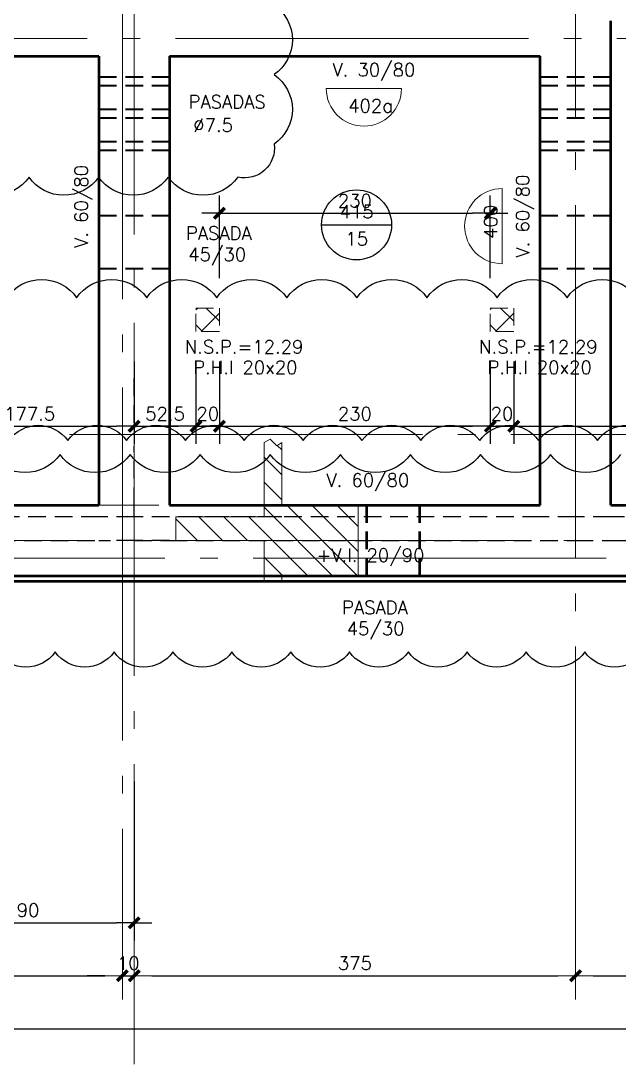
# Model space of a CAD drawing. Extents: x -4305 to 9892, y 67 to 16323.
# Drawn here: x 1389 to 1897, y 968 to 1854 of the extents above; entities that cross this region are included whole.
import ezdxf
from ezdxf.enums import TextEntityAlignment as Align

# ---------------------------------------------------------------- set-up
doc = ezdxf.new("R2010")
doc.units = 0
doc.header["$LTSCALE"] = 30
doc.header["$MEASUREMENT"] = 0
for name, pattern in [('DASHED', [0.75, 0.5, -0.25]), ('EJES', [12.5, 10, -1, 0.5, -1]), ('HIDDEN', [0.375, 0.25, -0.125]), ('RLE-PROYECCION', [53.5785, 35.71875, -17.85975])]:
    doc.linetypes.add(name, pattern=pattern)
doc.layers.get('0').update_dxf_attribs({"linetype": 'CONTINUOUS'})
for name, color, linetype, lineweight in [('RLE-CORTES-ABATIDOS', 1, 'CONTINUOUS', 15), ('RLE-COTAS', 2, 'CONTINUOUS', 9), ('RLE-EJES', 1, 'EJES', 15), ('RLE-LOSA', 90, 'CONTINUOUS', 15), ('RLE-PROYECCION', 2, 'DASHED', 15), ('RLE-TEXTO-1', 9, 'CONTINUOUS', 9), ('RLE-VIGA', 3, 'CONTINUOUS', 15)]:
    doc.layers.add(name, color=color, linetype=linetype, lineweight=lineweight)
for name, color, linetype in [('RLE-COTAS1', 2, 'CONTINUOUS'), ('RLE-HATCH2', 1, 'HIDDEN'), ('RLE-LOSAS', 3, 'CONTINUOUS'), ('RLE-REVISION 0', 1, 'CONTINUOUS'), ('RLE-SEGMENTOS1', 2, 'DASHED')]:
    doc.layers.add(name, color=color, linetype=linetype)
doc.styles.add('ROMANS', font='romans.shx', dxfattribs={"height": 11.25})
doc.dimstyles.new('ING-50', dxfattribs={"dimscale": 50, "dimtxt": 0.27, "dimasz": 0.3, "dimexe": 0, "dimexo": 0, "dimgap": 0.1, "dimtad": 1, "dimdec": 1, "dimzin": 12, "dimdsep": 46, "dimtxsty": 'ROMANS', "dimblk": 'TICK1', "dimblk1": 'TICK1', "dimblk2": 'TICK1', "dimcen": 0.09, "dimclrd": 2, "dimclre": 1, "dimclrt": 3, "dimadec": 0, "dimazin": 0, "dimtfac": 1, "dimtdec": 0, "dimtix": 1, "dimtmove": 2, "dimatfit": 3, "dimldrblk": 'TICK1', "dimfxl": 0, "dimfxlon": 1, "dimtolj": 1, "dimtzin": 0, "dimarcsym": 0})

# ---------------------------------------------------------------- blocks, each defined once
blk = doc.blocks.new('TICK1')
at = {"color": 2}
for points in [[(0, 0), (-1, 0)], [(0, 0), (1, 0)]]:
    blk.add_lwpolyline(points, dxfattribs=at)
at = {"color": 2, "const_width": 0.2}
blk.add_lwpolyline([(-0.3, -0.3), (0.3, 0.3)], dxfattribs=at)
blk = doc.blocks.new('*D48')
at = {"layer": 'RLE-COTAS', "color": 2, "lineweight": -2, "transparency": 16777216}
blk.add_line((1125.2, 998.05), (4242.7, 998.05), dxfattribs=at)
at = {"layer": 'RLE-COTAS', "color": 2, "lineweight": -2, "transparency": 16777216, "xscale": 15, "yscale": 15, "zscale": 15, "rotation": 180}
blk.add_blockref('TICK1', (1110.2, 998.05), dxfattribs=at)
at = {"layer": 'RLE-COTAS', "color": 2, "lineweight": -2, "transparency": 16777216, "xscale": 15, "yscale": 15, "zscale": 15}
blk.add_blockref('TICK1', (4257.7, 998.05), dxfattribs=at)
at = {"layer": 'RLE-COTAS', "color": 3, "transparency": 16777216, "insert": (2683.95, 1008.68), "char_height": 11.25, "width": 61.0272, "attachment_point": 5, "style": 'ROMANS'}
blk.add_mtext('\\A1;3147.5', dxfattribs=at)
blk = doc.blocks.new('*D71')
at = {"layer": 'RLE-COTAS', "color": 2, "lineweight": -2, "transparency": 16777216}
blk.add_line((1125.2, 998.05), (4242.7, 998.05), dxfattribs=at)
at = {"layer": 'RLE-COTAS', "color": 2, "lineweight": -2, "transparency": 16777216, "xscale": 15, "yscale": 15, "zscale": 15, "rotation": 180}
blk.add_blockref('TICK1', (1110.2, 998.05), dxfattribs=at)
at = {"layer": 'RLE-COTAS', "color": 2, "lineweight": -2, "transparency": 16777216, "xscale": 15, "yscale": 15, "zscale": 15}
blk.add_blockref('TICK1', (4257.7, 998.05), dxfattribs=at)
at = {"layer": 'RLE-COTAS', "color": 3, "transparency": 16777216, "insert": (2683.95, 1008.68), "char_height": 11.25, "width": 61.0272, "attachment_point": 5, "style": 'ROMANS'}
blk.add_mtext('\\A1;3147.5', dxfattribs=at)
blk = doc.blocks.new('*D73')
at = {"layer": 'RLE-COTAS', "color": 2, "lineweight": -2, "transparency": 16777216}
blk.add_line((1155.2, 1043.05), (1460.2, 1043.05), dxfattribs=at)
at = {"layer": 'RLE-COTAS', "color": 2, "lineweight": -2, "transparency": 16777216, "xscale": 15, "yscale": 15, "zscale": 15, "rotation": 180}
blk.add_blockref('TICK1', (1140.2, 1043.05), dxfattribs=at)
at = {"layer": 'RLE-COTAS', "color": 2, "lineweight": -2, "transparency": 16777216, "xscale": 15, "yscale": 15, "zscale": 15}
blk.add_blockref('TICK1', (1475.2, 1043.05), dxfattribs=at)
at = {"layer": 'RLE-COTAS', "color": 3, "transparency": 16777216, "insert": (1307.7, 1053.68), "char_height": 11.25, "width": 33.2259, "attachment_point": 5, "style": 'ROMANS'}
blk.add_mtext('\\A1;335', dxfattribs=at)
blk = doc.blocks.new('*D74')
at = {"layer": 'RLE-COTAS', "color": 2, "lineweight": -2, "transparency": 16777216}
for p, q in [((1460.2, 1043.05), (1445.2, 1043.05)), ((1475.2, 1043.05), (1485.2, 1043.05)), ((1500.2, 1043.05), (1515.2, 1043.05))]:
    blk.add_line(p, q, dxfattribs=at)
at = {"layer": 'RLE-COTAS', "color": 2, "lineweight": -2, "transparency": 16777216, "xscale": 15, "yscale": 15, "zscale": 15}
blk.add_blockref('TICK1', (1475.2, 1043.05), dxfattribs=at)
at = {"layer": 'RLE-COTAS', "color": 2, "lineweight": -2, "transparency": 16777216, "xscale": 15, "yscale": 15, "zscale": 15, "rotation": 180}
blk.add_blockref('TICK1', (1485.2, 1043.05), dxfattribs=at)
at = {"layer": 'RLE-COTAS', "color": 3, "transparency": 16777216, "insert": (1480.2, 1053.68), "char_height": 11.25, "width": 22.1506, "attachment_point": 5, "style": 'ROMANS'}
blk.add_mtext('\\A1;10', dxfattribs=at)
blk = doc.blocks.new('*D75')
at = {"layer": 'RLE-COTAS', "color": 2, "lineweight": -2, "transparency": 16777216}
blk.add_line((1500.2, 1043.05), (1845.2, 1043.05), dxfattribs=at)
at = {"layer": 'RLE-COTAS', "color": 2, "lineweight": -2, "transparency": 16777216, "xscale": 15, "yscale": 15, "zscale": 15, "rotation": 180}
blk.add_blockref('TICK1', (1485.2, 1043.05), dxfattribs=at)
at = {"layer": 'RLE-COTAS', "color": 2, "lineweight": -2, "transparency": 16777216, "xscale": 15, "yscale": 15, "zscale": 15}
blk.add_blockref('TICK1', (1860.2, 1043.05), dxfattribs=at)
at = {"layer": 'RLE-COTAS', "color": 3, "transparency": 16777216, "insert": (1672.7, 1053.68), "char_height": 11.25, "width": 33.2259, "attachment_point": 5, "style": 'ROMANS'}
blk.add_mtext('\\A1;375', dxfattribs=at)
blk = doc.blocks.new('*D76')
at = {"layer": 'RLE-COTAS', "color": 2, "lineweight": -2, "transparency": 16777216}
blk.add_line((1875.2, 1043.05), (2220.2, 1043.05), dxfattribs=at)
at = {"layer": 'RLE-COTAS', "color": 2, "lineweight": -2, "transparency": 16777216, "xscale": 15, "yscale": 15, "zscale": 15, "rotation": 180}
blk.add_blockref('TICK1', (1860.2, 1043.05), dxfattribs=at)
at = {"layer": 'RLE-COTAS', "color": 2, "lineweight": -2, "transparency": 16777216, "xscale": 15, "yscale": 15, "zscale": 15}
blk.add_blockref('TICK1', (2235.2, 1043.05), dxfattribs=at)
at = {"layer": 'RLE-COTAS', "color": 3, "transparency": 16777216, "insert": (2047.7, 1053.68), "char_height": 11.25, "width": 33.2259, "attachment_point": 5, "style": 'ROMANS'}
blk.add_mtext('\\A1;375', dxfattribs=at)
blk = doc.blocks.new('RLE-ETIQUETA-VIGA-NUMERADA - Numerada Normal Centro Arriba-1323725-4_')
at = {"layer": 'RLE-TEXTO-1'}
blk.add_line((-0.639, 0.75), (0.639, 0.75), dxfattribs=at)
blk.add_arc((0, 0.75), 0.639, 360, 180, dxfattribs=at)
blk = doc.blocks.new('RLE-ETIQUETA-VIGA-NUMERADA - Numerada Normal Centro Abajo-1323723-4_')
at = {"layer": 'RLE-TEXTO-1'}
blk.add_line((-0.639, -0.5), (0.639, -0.5), dxfattribs=at)
blk.add_arc((0, -0.5), 0.639, 180, 360, dxfattribs=at)
blk = doc.blocks.new('*D15')
at = {"layer": 'RLE-COTAS1', "color": 1, "lineweight": -2, "transparency": 16777216}
for p, q in [((1295.2, 1208.05), (1295.2, 1073.05)), ((1485.2, 1208.05), (1485.2, 1073.05))]:
    blk.add_line(p, q, dxfattribs=at)
at = {"layer": 'RLE-COTAS1', "color": 2, "lineweight": -2, "transparency": 16777216}
blk.add_line((1310.2, 1088.05), (1470.2, 1088.05), dxfattribs=at)
at = {"layer": 'RLE-COTAS1', "color": 2, "lineweight": -2, "transparency": 16777216, "xscale": 15, "yscale": 15, "zscale": 15, "rotation": 180}
blk.add_blockref('TICK1', (1295.2, 1088.05), dxfattribs=at)
at = {"layer": 'RLE-COTAS1', "color": 2, "lineweight": -2, "transparency": 16777216, "xscale": 15, "yscale": 15, "zscale": 15}
blk.add_blockref('TICK1', (1485.2, 1088.05), dxfattribs=at)
at = {"layer": 'RLE-COTAS1', "color": 3, "transparency": 16777216, "insert": (1390.2, 1098.68), "char_height": 11.25, "width": 34.6103, "attachment_point": 5, "style": 'ROMANS'}
blk.add_mtext('\\A1;190', dxfattribs=at)
blk = doc.blocks.new('losa-ne')
at = {"color": 5, "linetype": 'Continuous'}
blk.add_line((-29.75, 0), (29.75, 0), dxfattribs=at)
at = {"color": 3, "linetype": 'Continuous'}
blk.add_circle((0, 0), 29.75, dxfattribs=at)
at = {"color": 3, "linetype": 'Continuous', "style": 'ROMANS'}
for tag, p in [('N%%DL', (0.04, 5.64)), ('ESP', (0.16, -17.44))]:
    blk.add_attdef(tag, text='', height=11.25, dxfattribs=at).set_placement(p, align=Align.CENTER)
blk = doc.blocks.new('*D133')
at = {"layer": 'RLE-COTAS1', "color": 1, "lineweight": -2, "transparency": 16777216}
for p, q in [((1537.7, 1564.95), (1537.7, 1494.95)), ((1557.7, 1564.95), (1557.7, 1494.95))]:
    blk.add_line(p, q, dxfattribs=at)
at = {"layer": 'RLE-COTAS1', "color": 2, "lineweight": -2, "transparency": 16777216}
for p, q in [((1522.7, 1509.95), (1507.7, 1509.95)), ((1537.7, 1509.95), (1557.7, 1509.95)), ((1572.7, 1509.95), (1587.7, 1509.95))]:
    blk.add_line(p, q, dxfattribs=at)
at = {"layer": 'RLE-COTAS1', "color": 2, "lineweight": -2, "transparency": 16777216, "xscale": 15, "yscale": 15, "zscale": 15}
blk.add_blockref('TICK1', (1537.7, 1509.95), dxfattribs=at)
at = {"layer": 'RLE-COTAS1', "color": 2, "lineweight": -2, "transparency": 16777216, "xscale": 15, "yscale": 15, "zscale": 15, "rotation": 180}
blk.add_blockref('TICK1', (1557.7, 1509.95), dxfattribs=at)
at = {"layer": 'RLE-COTAS1', "color": 3, "transparency": 16777216, "insert": (1547.7, 1520.57), "char_height": 11.25, "attachment_point": 5, "style": 'ROMANS'}
blk.add_mtext('\\A1;20', dxfattribs=at)
blk = doc.blocks.new('*D134')
at = {"layer": 'RLE-COTAS1', "color": 1, "lineweight": -2, "transparency": 16777216}
for p, q in [((1557.7, 1635.92), (1557.7, 1705.92)), ((1787.7, 1635.92), (1787.7, 1705.92))]:
    blk.add_line(p, q, dxfattribs=at)
at = {"layer": 'RLE-COTAS1', "color": 2, "lineweight": -2, "transparency": 16777216}
blk.add_line((1572.7, 1690.92), (1772.7, 1690.92), dxfattribs=at)
at = {"layer": 'RLE-COTAS1', "color": 2, "lineweight": -2, "transparency": 16777216, "xscale": 15, "yscale": 15, "zscale": 15, "rotation": 180}
blk.add_blockref('TICK1', (1557.7, 1690.92), dxfattribs=at)
at = {"layer": 'RLE-COTAS1', "color": 2, "lineweight": -2, "transparency": 16777216, "xscale": 15, "yscale": 15, "zscale": 15}
blk.add_blockref('TICK1', (1787.7, 1690.92), dxfattribs=at)
at = {"layer": 'RLE-COTAS1', "color": 3, "transparency": 16777216, "insert": (1672.7, 1701.54), "char_height": 11.25, "attachment_point": 5, "style": 'ROMANS'}
blk.add_mtext('\\A1;230', dxfattribs=at)
blk = doc.blocks.new('*D135')
at = {"layer": 'RLE-COTAS1', "color": 1, "lineweight": -2, "transparency": 16777216}
for p, q in [((1485.2, 1564.95), (1485.2, 1494.95)), ((1537.7, 1564.95), (1537.7, 1494.95))]:
    blk.add_line(p, q, dxfattribs=at)
at = {"layer": 'RLE-COTAS1', "color": 2, "lineweight": -2, "transparency": 16777216}
blk.add_line((1500.2, 1509.95), (1522.7, 1509.95), dxfattribs=at)
at = {"layer": 'RLE-COTAS1', "color": 2, "lineweight": -2, "transparency": 16777216, "xscale": 15, "yscale": 15, "zscale": 15, "rotation": 180}
blk.add_blockref('TICK1', (1485.2, 1509.95), dxfattribs=at)
at = {"layer": 'RLE-COTAS1', "color": 2, "lineweight": -2, "transparency": 16777216, "xscale": 15, "yscale": 15, "zscale": 15}
blk.add_blockref('TICK1', (1537.7, 1509.95), dxfattribs=at)
at = {"layer": 'RLE-COTAS1', "color": 3, "transparency": 16777216, "insert": (1511.45, 1520.57), "char_height": 11.25, "attachment_point": 5, "style": 'ROMANS'}
blk.add_mtext('\\A1;52.5', dxfattribs=at)
blk = doc.blocks.new('*D136')
at = {"layer": 'RLE-COTAS1', "color": 1, "lineweight": -2, "transparency": 16777216}
for p, q in [((1787.7, 1564.95), (1787.7, 1494.95)), ((1807.7, 1564.95), (1807.7, 1494.95))]:
    blk.add_line(p, q, dxfattribs=at)
at = {"layer": 'RLE-COTAS1', "color": 2, "lineweight": -2, "transparency": 16777216}
for p, q in [((1772.7, 1509.95), (1757.7, 1509.95)), ((1787.7, 1509.95), (1807.7, 1509.95)), ((1822.7, 1509.95), (1837.7, 1509.95))]:
    blk.add_line(p, q, dxfattribs=at)
at = {"layer": 'RLE-COTAS1', "color": 2, "lineweight": -2, "transparency": 16777216, "xscale": 15, "yscale": 15, "zscale": 15}
blk.add_blockref('TICK1', (1787.7, 1509.95), dxfattribs=at)
at = {"layer": 'RLE-COTAS1', "color": 2, "lineweight": -2, "transparency": 16777216, "xscale": 15, "yscale": 15, "zscale": 15, "rotation": 180}
blk.add_blockref('TICK1', (1807.7, 1509.95), dxfattribs=at)
at = {"layer": 'RLE-COTAS1', "color": 3, "transparency": 16777216, "insert": (1797.7, 1520.57), "char_height": 11.25, "attachment_point": 5, "style": 'ROMANS'}
blk.add_mtext('\\A1;20', dxfattribs=at)
blk = doc.blocks.new('*D137')
at = {"layer": 'RLE-COTAS1', "color": 1, "lineweight": -2, "transparency": 16777216}
for p, q in [((1807.7, 1564.95), (1807.7, 1494.95)), ((2037.7, 1564.95), (2037.7, 1494.95))]:
    blk.add_line(p, q, dxfattribs=at)
at = {"layer": 'RLE-COTAS1', "color": 2, "lineweight": -2, "transparency": 16777216}
blk.add_line((1822.7, 1509.95), (2022.7, 1509.95), dxfattribs=at)
at = {"layer": 'RLE-COTAS1', "color": 2, "lineweight": -2, "transparency": 16777216, "xscale": 15, "yscale": 15, "zscale": 15, "rotation": 180}
blk.add_blockref('TICK1', (1807.7, 1509.95), dxfattribs=at)
at = {"layer": 'RLE-COTAS1', "color": 2, "lineweight": -2, "transparency": 16777216, "xscale": 15, "yscale": 15, "zscale": 15}
blk.add_blockref('TICK1', (2037.7, 1509.95), dxfattribs=at)
at = {"layer": 'RLE-COTAS1', "color": 3, "transparency": 16777216, "insert": (1922.7, 1520.57), "char_height": 11.25, "attachment_point": 5, "style": 'ROMANS'}
blk.add_mtext('\\A1;230', dxfattribs=at)
blk = doc.blocks.new('*D148')
at = {"layer": 'RLE-COTAS1', "color": 1, "lineweight": -2, "transparency": 16777216}
for p, q in [((1557.7, 1564.95), (1557.7, 1494.95)), ((1787.7, 1564.95), (1787.7, 1494.95))]:
    blk.add_line(p, q, dxfattribs=at)
at = {"layer": 'RLE-COTAS1', "color": 2, "lineweight": -2, "transparency": 16777216}
blk.add_line((1572.7, 1509.95), (1772.7, 1509.95), dxfattribs=at)
at = {"layer": 'RLE-COTAS1', "color": 2, "lineweight": -2, "transparency": 16777216, "xscale": 15, "yscale": 15, "zscale": 15, "rotation": 180}
blk.add_blockref('TICK1', (1557.7, 1509.95), dxfattribs=at)
at = {"layer": 'RLE-COTAS1', "color": 2, "lineweight": -2, "transparency": 16777216, "xscale": 15, "yscale": 15, "zscale": 15}
blk.add_blockref('TICK1', (1787.7, 1509.95), dxfattribs=at)
at = {"layer": 'RLE-COTAS1', "color": 3, "transparency": 16777216, "insert": (1672.7, 1520.57), "char_height": 11.25, "attachment_point": 5, "style": 'ROMANS'}
blk.add_mtext('\\A1;230', dxfattribs=at)
blk = doc.blocks.new('*D171')
at = {"layer": 'RLE-COTAS1', "color": 1, "lineweight": -2, "transparency": 16777216}
for p, q in [((1307.7, 1564.95), (1307.7, 1494.95)), ((1485.2, 1564.95), (1485.2, 1494.95))]:
    blk.add_line(p, q, dxfattribs=at)
at = {"layer": 'RLE-COTAS1', "color": 2, "lineweight": -2, "transparency": 16777216}
blk.add_line((1322.7, 1509.95), (1470.2, 1509.95), dxfattribs=at)
at = {"layer": 'RLE-COTAS1', "color": 2, "lineweight": -2, "transparency": 16777216, "xscale": 15, "yscale": 15, "zscale": 15, "rotation": 180}
blk.add_blockref('TICK1', (1307.7, 1509.95), dxfattribs=at)
at = {"layer": 'RLE-COTAS1', "color": 2, "lineweight": -2, "transparency": 16777216, "xscale": 15, "yscale": 15, "zscale": 15}
blk.add_blockref('TICK1', (1485.2, 1509.95), dxfattribs=at)
at = {"layer": 'RLE-COTAS1', "color": 3, "transparency": 16777216, "insert": (1396.45, 1520.57), "char_height": 11.25, "attachment_point": 5, "style": 'ROMANS'}
blk.add_mtext('\\A1;177.5', dxfattribs=at)

msp = doc.modelspace()

# ---------------------------------------------------------------- hatches: boundary and pattern name
at = {"layer": 'RLE-CORTES-ABATIDOS'}
h = msp.add_hatch(dxfattribs=at)
h.set_pattern_fill('FP_1', color=256, style=0, pattern_type=2)
h.set_pattern_definition([(135, (8863.44, 600.886), (-10.606602, -10.606602), [])])
h.paths.add_polyline_path([(1600.768, 1499.102), (1595.572, 1496.102), (1595.572, 1432.933), (1520.572, 1432.933), (1520.572, 1412.933), (1595.572, 1412.933), (1595.572, 1377.933), (1610.572, 1377.933), (1610.572, 1382.933), (1675.572, 1382.933), (1675.572, 1442.933), (1610.572, 1442.933), (1610.572, 1496.102), (1606.425, 1493.446)])
at = {"layer": 'RLE-HATCH2', "linetype": 'RLE-PROYECCION'}
h = msp.add_hatch(dxfattribs=at)
h.set_pattern_fill('ANSI37', color=1, scale=5.15625, style=0)
h.set_pattern_definition([(45, (-66652.227, 20703.207), (-11.5761114, 11.5761114), []), (135, (-66652.227, 20703.207), (-11.5761114, -11.5761114), [])])
h.paths.add_polyline_path([(1557.7, 1590.433), (1557.7, 1610.433), (1537.7, 1610.433), (1537.7, 1590.433)])
h = msp.add_hatch(dxfattribs=at)
h.set_pattern_fill('ANSI37', color=1, scale=5.15625, style=0)
h.set_pattern_definition([(45, (-66402.227, 20703.207), (-11.5761114, 11.5761114), []), (135, (-66402.227, 20703.207), (-11.5761114, -11.5761114), [])])
h.paths.add_polyline_path([(1807.7, 1590.433), (1807.7, 1610.433), (1787.7, 1610.433), (1787.7, 1590.433)])

# ---------------------------------------------------------------- linework, layer by layer
at = {"layer": 'RLE-CORTES-ABATIDOS'}
for p, q in [((1600.768, 1499.102), (1595.572, 1496.102)), ((1606.425, 1493.446), (1600.768, 1499.102)), ((1595.572, 1496.102), (1595.572, 1432.933)), ((1610.572, 1496.102), (1606.425, 1493.446)), ((1610.572, 1442.933), (1610.572, 1496.102)), ((1675.572, 1442.933), (1610.572, 1442.933)), ((1675.572, 1382.933), (1675.572, 1442.933)), ((1595.572, 1432.933), (1520.572, 1432.933)), ((1520.572, 1432.933), (1520.572, 1412.933)), ((1520.572, 1412.933), (1595.572, 1412.933)), ((1595.572, 1412.933), (1595.572, 1377.933)), ((1595.572, 1377.933), (1610.572, 1377.933)), ((1610.572, 1382.933), (1675.572, 1382.933)), ((1610.572, 1377.933), (1610.572, 1382.933))]:
    msp.add_line(p, q, dxfattribs=at)
at = {"layer": 'RLE-EJES', "linetype": 'EJES', "lineweight": 9}
for p, q in [((1485.2, 3472.933), (1485.2, 967.933)), ((770.199, 1839.433), (1984.718, 1839.433)), ((770.199, 1412.933), (4570.199, 1412.933))]:
    msp.add_line(p, q, dxfattribs=at)
at = {"layer": 'RLE-EJES', "linetype": 'EJES'}
for p, q in [((1860.2, 1022.933), (1860.2, 3422.933)), ((1475.2, 3417.933), (1475.2, 1022.933)), ((1430.2, 1502.933), (4460.2, 1502.933)), ((831.199, 1442.933), (1560.199, 1442.933)), ((4511.199, 1397.933), (831.199, 1397.933))]:
    msp.add_line(p, q, dxfattribs=at)
at = {"layer": 'RLE-LOSA', "color": 3, "lineweight": 50}
msp.add_line((2200.2, 1377.933), (1295.199, 1377.933), dxfattribs=at)
at = {"layer": 'RLE-PROYECCION', "linetype": 'DASHED'}
for p, q in [((1537.7, 1590.433), (1537.7, 1610.433)), ((1537.7, 1610.433), (1557.7, 1610.433)), ((1557.7, 1610.433), (1557.7, 1590.433)), ((1787.7, 1590.433), (1787.7, 1610.433)), ((1787.7, 1610.433), (1807.7, 1610.433)), ((1807.7, 1610.433), (1807.7, 1590.433)), ((1557.7, 1590.433), (1537.7, 1590.433)), ((1807.7, 1590.433), (1787.7, 1590.433))]:
    msp.add_line(p, q, dxfattribs=at)
at = {"layer": 'RLE-PROYECCION', "lineweight": 25}
for p, q in [((1485.2, 1512.933), (1485.2, 1556.291)), ((1485.2, 1442.938), (1485.2, 1492.933)), ((1485.2, 1432.933), (1455.2, 1432.933)), ((1860.2, 1432.933), (1830.205, 1432.933)), ((1890.195, 1432.933), (1860.2, 1432.933)), ((1256.779, 1412.933), (1455.195, 1412.933)), ((1485.2, 1412.933), (1515.195, 1412.933)), ((1515.195, 1412.933), (1485.2, 1412.933)), ((1830.205, 1412.933), (1860.2, 1412.933)), ((1860.2, 1412.933), (1890.195, 1412.933))]:
    msp.add_line(p, q, dxfattribs=at)
at = {"layer": 'RLE-REVISION 0'}
for points in [[(1604.226, 1867.906, -0.5205671), (1604.226, 1808.796, -0.5205671), (1604.226, 1749.685, -0.5205671), (1573.186, 1721.616, -0.5205671), (1514.076, 1721.616, -0.5205671), (1454.965, 1721.616, -0.5205671), (1395.855, 1721.616, -0.5205671), (1336.745, 1721.616, -0.5205671), (1277.635, 1721.616, -0.5205671), (1218.525, 1721.616, -0.5205671), (1159.414, 1721.616, -0.5205671), (1100.304, 1721.616, -0.5205671), (1041.194, 1721.616, -0.5205671), (982.084, 1721.616, -0.5205671), (976.449, 1775.091, -0.5205671), (976.449, 1834.201, -0.5205671), (976.449, 1893.311, -0.5205671)], [(1376.751, 1619.202, -0.5205671), (1436.281, 1619.202, -0.5205671), (1495.812, 1619.202, -0.5205671), (1555.342, 1619.202, -0.5205671), (1614.872, 1619.202, -0.5205671), (1674.403, 1619.202, -0.5205671), (1733.933, 1619.202, -0.5205671), (1793.463, 1619.202, -0.5205671), (1852.994, 1619.202, -0.5205671), (1912.524, 1619.202, -0.5205671)], [(1378.735, 1497.735, -0.5205671), (1428.735, 1497.735, -0.5205671), (1478.735, 1497.735, -0.5205671), (1528.735, 1497.735, -0.5205671), (1578.735, 1497.735, -0.5205671), (1628.735, 1497.735, -0.5205671), (1678.735, 1497.735, -0.5205671), (1728.735, 1497.735, -0.5205671), (1778.735, 1497.735, -0.5205671), (1828.735, 1497.735, -0.5205671), (1878.735, 1497.735, -0.5205671), (1928.735, 1497.735, -0.5205671)], [(1898.489, 1486.069, -0.5205671), (1838.959, 1486.069, -0.5205671), (1779.428, 1486.069, -0.5205671), (1719.898, 1486.069, -0.5205671), (1660.368, 1486.069, -0.5205671), (1600.837, 1486.069, -0.5205671), (1541.307, 1486.069, -0.5205671), (1481.777, 1486.069, -0.5205671), (1422.246, 1486.069, -0.5205671), (1362.716, 1486.069, -0.5205671)], [(1918.155, 1318.204, -0.5205671), (1868.155, 1318.204, -0.5205671), (1818.155, 1318.204, -0.5205671), (1768.155, 1318.204, -0.5205671), (1718.155, 1318.204, -0.5205671), (1668.155, 1318.204, -0.5205671), (1618.155, 1318.204, -0.5205671), (1568.155, 1318.204, -0.5205671), (1518.155, 1318.204, -0.5205671), (1468.155, 1318.204, -0.5205671), (1418.155, 1318.204, -0.5205671), (1368.155, 1318.204, -0.5205671)]]:
    msp.add_lwpolyline(points, format="xyb", dxfattribs=at)
at = {"layer": 'RLE-SEGMENTOS1', "lineweight": 35}
for p, q in [((1515.2, 1806.675), (1455.2, 1806.675)), ((1890.2, 1806.675), (1830.2, 1806.675)), ((1515.2, 1799.175), (1455.2, 1799.175)), ((1890.2, 1799.175), (1830.2, 1799.175)), ((1515.2, 1779.175), (1455.2, 1779.175)), ((1890.2, 1779.175), (1830.2, 1779.175)), ((1515.2, 1771.675), (1455.2, 1771.675)), ((1890.2, 1771.675), (1830.2, 1771.675)), ((1515.2, 1751.675), (1455.2, 1751.675)), ((1890.2, 1751.675), (1830.2, 1751.675)), ((1515.2, 1744.175), (1455.2, 1744.175)), ((1890.2, 1744.175), (1830.2, 1744.175)), ((1515.2, 1688.755), (1455.2, 1688.755)), ((1890.2, 1688.755), (1830.2, 1688.755)), ((1515.2, 1643.755), (1455.2, 1643.755)), ((1890.2, 1643.755), (1830.2, 1643.755))]:
    msp.add_line(p, q, dxfattribs=at)
at = {"layer": 'RLE-SEGMENTOS1', "lineweight": 25}
for p, q in [((1485.2, 1432.933), (1485.2, 1442.933)), ((1455.2, 1432.933), (1256.779, 1432.933)), ((1830.2, 1432.933), (1485.2, 1432.933)), ((1610.572, 1432.933), (1520.572, 1432.933)), ((1969.233, 1432.933), (1890.2, 1432.933)), ((1455.2, 1412.933), (1465.2, 1412.933)), ((1485.2, 1412.933), (1465.2, 1412.933)), ((1515.2, 1412.933), (1830.2, 1412.933)), ((1890.2, 1412.933), (1969.233, 1412.933))]:
    msp.add_line(p, q, dxfattribs=at)
at = {"layer": 'RLE-SEGMENTOS1', "lineweight": 50}
for p, q in [((1682.699, 1442.933), (1682.699, 1382.933)), ((1727.699, 1442.933), (1727.699, 1382.933))]:
    msp.add_line(p, q, dxfattribs=at)
at = {"layer": 'RLE-VIGA', "lineweight": 50}
for p, q in [((1890.2, 1442.933), (1890.2, 1854.433)), ((1150.199, 1824.433), (1455.2, 1824.433)), ((1455.2, 1824.433), (1455.2, 1636.291)), ((1515.2, 1824.433), (1830.2, 1824.433)), ((1515.2, 1824.433), (1515.2, 1636.291)), ((1830.2, 1442.933), (1830.2, 1824.433)), ((1455.2, 1636.291), (1455.2, 1556.291)), ((1515.2, 1636.291), (1515.2, 1556.291)), ((1455.2, 1556.291), (1455.2, 1442.933)), ((1515.2, 1556.291), (1515.2, 1442.933)), ((1256.779, 1442.933), (1455.2, 1442.933)), ((1515.2, 1442.933), (1830.2, 1442.933)), ((1595.572, 1442.933), (1675.572, 1442.933)), ((1890.2, 1442.933), (2044.233, 1442.933)), ((1312.081, 1382.933), (1455.2, 1382.933)), ((1455.2, 1382.933), (1890.2, 1382.933)), ((1595.572, 1382.933), (1675.572, 1382.933)), ((1890.2, 1382.933), (2044.233, 1382.933))]:
    msp.add_line(p, q, dxfattribs=at)

# ---------------------------------------------------------------- block references
at = {"layer": 'RLE-LOSAS'}
msp.add_blockref('losa-ne', (1674.127, 1681.062), dxfattribs=at).add_auto_attribs({'N%%DL': '415', 'ESP': '15'})
at = {"layer": 'RLE-TEXTO-1', "xscale": 49.99999999999998, "yscale": 49.99999999999998, "zscale": 49.99999999999998}
msp.add_blockref('RLE-ETIQUETA-VIGA-NUMERADA - Numerada Normal Centro Abajo-1323723-4_', (1680.35, 1821.907), dxfattribs=at)
at = {"layer": 'RLE-TEXTO-1', "xscale": 49.99999999999998, "yscale": 49.99999999999998, "zscale": 49.99999999999998, "rotation": 90.00000000000009}
msp.add_blockref('RLE-ETIQUETA-VIGA-NUMERADA - Numerada Normal Centro Arriba-1323725-4_', (1835.408, 1680.032), dxfattribs=at)

# ---------------------------------------------------------------- texts
at = {"layer": 'RLE-TEXTO-1', "char_height": 11.25, "attachment_point": 5, "style": 'ROMANS'}
for s, insert, width in [('V. 30/80', (1688.878, 1811.052), 78.56537), ('PASADAS ', (1564.155, 1785.669), 105.42191), ('402a', (1686.069, 1782.312), 46.49787), ('Ø7.5', (1552.293, 1765.825), 45.69619), ('PASADA ', (1557.141, 1673.959), 91.39237), ('45/30', (1555.7, 1654.115), 52.51053), ('P.H.I 20x20 ', (1579.621, 1560.006), 175.48438), ('P.H.I 20x20 ', (1829.621, 1560.006), 175.48438), ('V. 60/80', (1683.728, 1462.219), 78.56537), ('+V.I. 20/90', (1685.981, 1398.458), 217.01748), ('PASADA ', (1689.744, 1356.002), 91.39237), ('45/30', (1690.304, 1336.158), 52.51053)]:
    msp.add_mtext(s, dxfattribs=dict(at, insert=insert, width=width))
at = {"layer": 'RLE-TEXTO-1', "char_height": 11.25, "attachment_point": 5, "rotation": 90, "style": 'ROMANS'}
for s, insert, width in [('V. 60/80', (1442.11, 1696.759), 78.56537), ('V. 60/80', (1817.103, 1688.561), 78.56537), ('400', (1788.074, 1683.629), 34.87341)]:
    msp.add_mtext(s, dxfattribs=dict(at, insert=insert, width=width))
at = {"layer": 'RLE-TEXTO-1', "color": 3, "char_height": 11.25, "width": 175.48438, "attachment_point": 5, "style": 'ROMANS'}
for insert in [(1578.561, 1577.481), (1828.561, 1577.481)]:
    msp.add_mtext('N.S.P.=12.29', dxfattribs=dict(at, insert=insert))

# ---------------------------------------------------------------- dimensions: what is measured, and where the dimension line sits
at = {"layer": 'RLE-COTAS'}
for base, p1, p2, picture, middle in [((1475.2, 1043.054), (1140.199, 1048.054), (1475.2, 1048.054), '*D73', (1307.7, 1053.679)), ((1485.2, 1043.054), (1475.2, 1048.054), (1485.2, 1048.054), '*D74', (1480.2, 1053.679)), ((1860.2, 1043.054), (1485.2, 1048.054), (1860.2, 1048.054), '*D75', (1672.7, 1053.679)), ((2235.2, 1043.054), (1860.2, 1048.054), (2235.2, 1048.054), '*D76', (2047.7, 1053.679)), ((4257.7, 998.054), (1110.199, 1003.054), (4257.7, 1003.054), '*D48', (2683.95, 1008.679)), ((4257.7, 998.054), (1110.199, 1003.054), (4257.7, 1003.054), '*D71', (2683.95, 1008.679))]:
    dim = msp.add_linear_dim(base=base, p1=p1, p2=p2, dimstyle='ING-50', override={"dimexe": 0, "dimexo": 0, "dimdec": 1, "dimfxl": 0, "dimfxlon": 1}, dxfattribs=at)
    dim.commit()
    dim.dimension.update_dxf_attribs({"geometry": picture, "text_midpoint": middle})
at = {"layer": 'RLE-COTAS1'}
for base, p1, p2, override, picture, middle in [((1787.7, 1690.919), (1557.7, 1610.433), (1787.7, 1610.433), {"dimexe": 0.3, "dimfxl": 1.1}, '*D134', (1672.7, 1701.544)), ((1485.2, 1509.948), (1307.7, 1590.433), (1485.2, 1590.433), {"dimexe": 0.3, "dimfxl": 1.1}, '*D171', (1396.45, 1520.573)), ((1537.7, 1509.948), (1485.2, 1590.433), (1537.7, 1590.433), {"dimexe": 0.3, "dimfxl": 1.1}, '*D135', (1511.45, 1520.573)), ((1557.7, 1509.948), (1537.7, 1590.433), (1557.7, 1590.433), {"dimexe": 0.3, "dimfxl": 1.1}, '*D133', (1547.7, 1520.573)), ((1787.7, 1509.948), (1557.7, 1590.433), (1787.7, 1590.433), {"dimexe": 0.3, "dimfxl": 1.1}, '*D148', (1672.7, 1520.573)), ((1807.7, 1509.948), (1787.7, 1590.433), (1807.7, 1590.433), {"dimexe": 0.3, "dimfxl": 1.1}, '*D136', (1797.7, 1520.573)), ((2037.7, 1509.948), (1807.7, 1590.433), (2037.7, 1590.433), {"dimexe": 0.3, "dimfxl": 1.1}, '*D137', (1922.7, 1520.573)), ((1485.2, 1088.054), (1295.199, 1213.054), (1485.2, 1213.054), {"dimexe": 0.3, "dimexo": 0, "dimdec": 1, "dimfxl": 2.4, "dimfxlon": 1}, '*D15', (1390.2, 1098.679))]:
    dim = msp.add_linear_dim(base=base, p1=p1, p2=p2, dimstyle='ING-50', override=override, dxfattribs=at)
    dim.commit()
    dim.dimension.update_dxf_attribs({"geometry": picture, "text_midpoint": middle})

doc.saveas('drawing.dxf')
